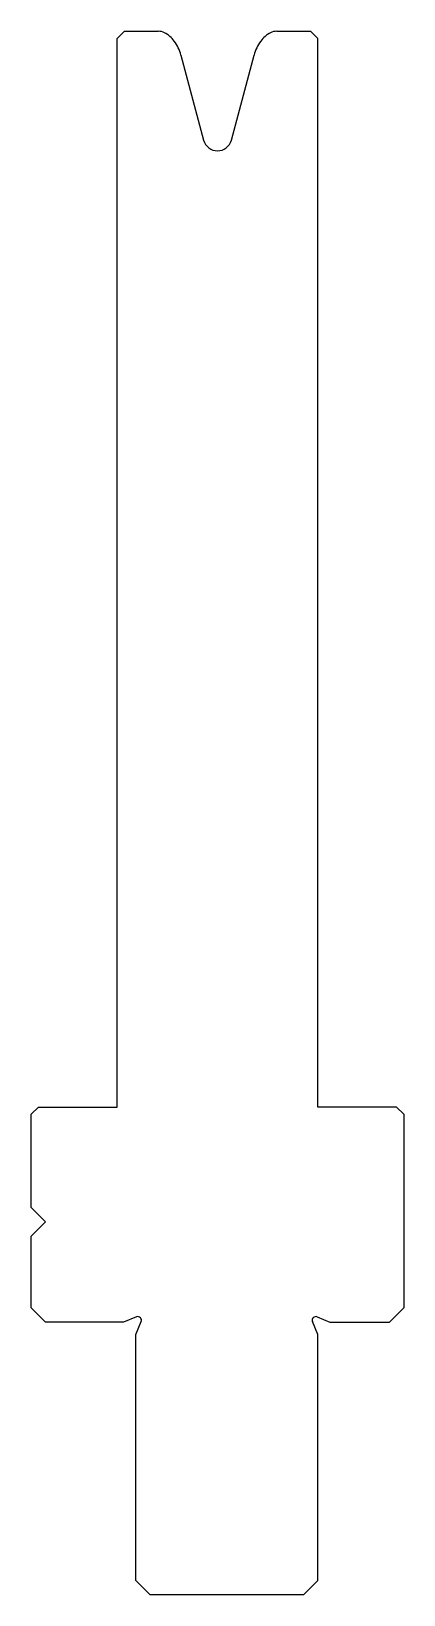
# Model space of a CAD drawing. Header units: metres. Extents: x 91 to 117, y 99 to 208.
import ezdxf

# ---------------------------------------------------------------- set-up
doc = ezdxf.new("R2010")
doc.units = ezdxf.units.M

msp = doc.modelspace()

# ---------------------------------------------------------------- linework, layer by layer
for p, q in [((97.4639, 207.621438), (96.9639, 207.121438)), ((96.9639, 132.621438), (96.9639, 207.121438)), ((97.4639, 207.621438), (99.826545, 207.621438)), ((108.101255, 207.621438), (110.4639, 207.621438)), ((110.9639, 207.121438), (110.4639, 207.621438)), ((110.9639, 132.621438), (110.9639, 207.121438)), ((101.408342, 205.962758), (102.997974, 200.030169)), ((104.929826, 200.030169), (106.519458, 205.962758)), ((91.4639, 132.621438), (90.9639, 132.121438)), ((90.9639, 125.621438), (90.9639, 132.121438)), ((91.4639, 132.621438), (96.9639, 132.621438)), ((116.4639, 132.621438), (110.9639, 132.621438)), ((116.9639, 132.121438), (116.4639, 132.621438)), ((116.9639, 132.121438), (116.9639, 118.621438)), ((90.9639, 125.621438), (91.9639, 124.621438)), ((91.9639, 124.621438), (90.9639, 123.621438)), ((90.9639, 118.621438), (90.9639, 123.621438)), ((90.9639, 118.621438), (91.9639, 117.621438)), ((98.30733, 117.991508), (97.4139, 117.621438)), ((110.92047, 117.991508), (111.8139, 117.621438)), ((115.9639, 117.621438), (116.9639, 118.621438)), ((97.4139, 117.621438), (91.9639, 117.621438)), ((98.2639, 116.771438), (98.633971, 117.664868)), ((98.2639, 99.621438), (98.2639, 116.771438)), ((110.9639, 116.771438), (110.593829, 117.664868)), ((110.9639, 99.621438), (110.9639, 116.771438)), ((111.8139, 117.621438), (115.9639, 117.621438)), ((98.2639, 99.621438), (99.2639, 98.621438)), ((109.9639, 98.621438), (110.9639, 99.621438)), ((109.9639, 98.621438), (99.2639, 98.621438))]:
    msp.add_line(p, q)
for centre, radius, start, end in [((99.826545, 206.621438), 1, 63.828764, 90), ((99.618833, 206.166475), 1.5, 47.092583, 64.372963), ((98.973608, 205.401572), 2.5, 37.783617, 48.196386), ((108.954192, 205.401572), 2.5, 131.803614, 142.216383), ((108.308967, 206.166475), 1.5, 115.627037, 132.907417), ((108.101255, 206.621438), 1, 90, 116.171236), ((98.510564, 205.186301), 3, 15, 35.614213), ((109.417236, 205.186301), 3, 144.385787, 165), ((103.9639, 200.288988), 1, 195, 345), ((98.403001, 117.760539), 0.25, 337.5, 112.5), ((110.824799, 117.760539), 0.25, 67.5, 202.5)]:
    msp.add_arc(centre, radius, start, end)

doc.saveas('drawing.dxf')
